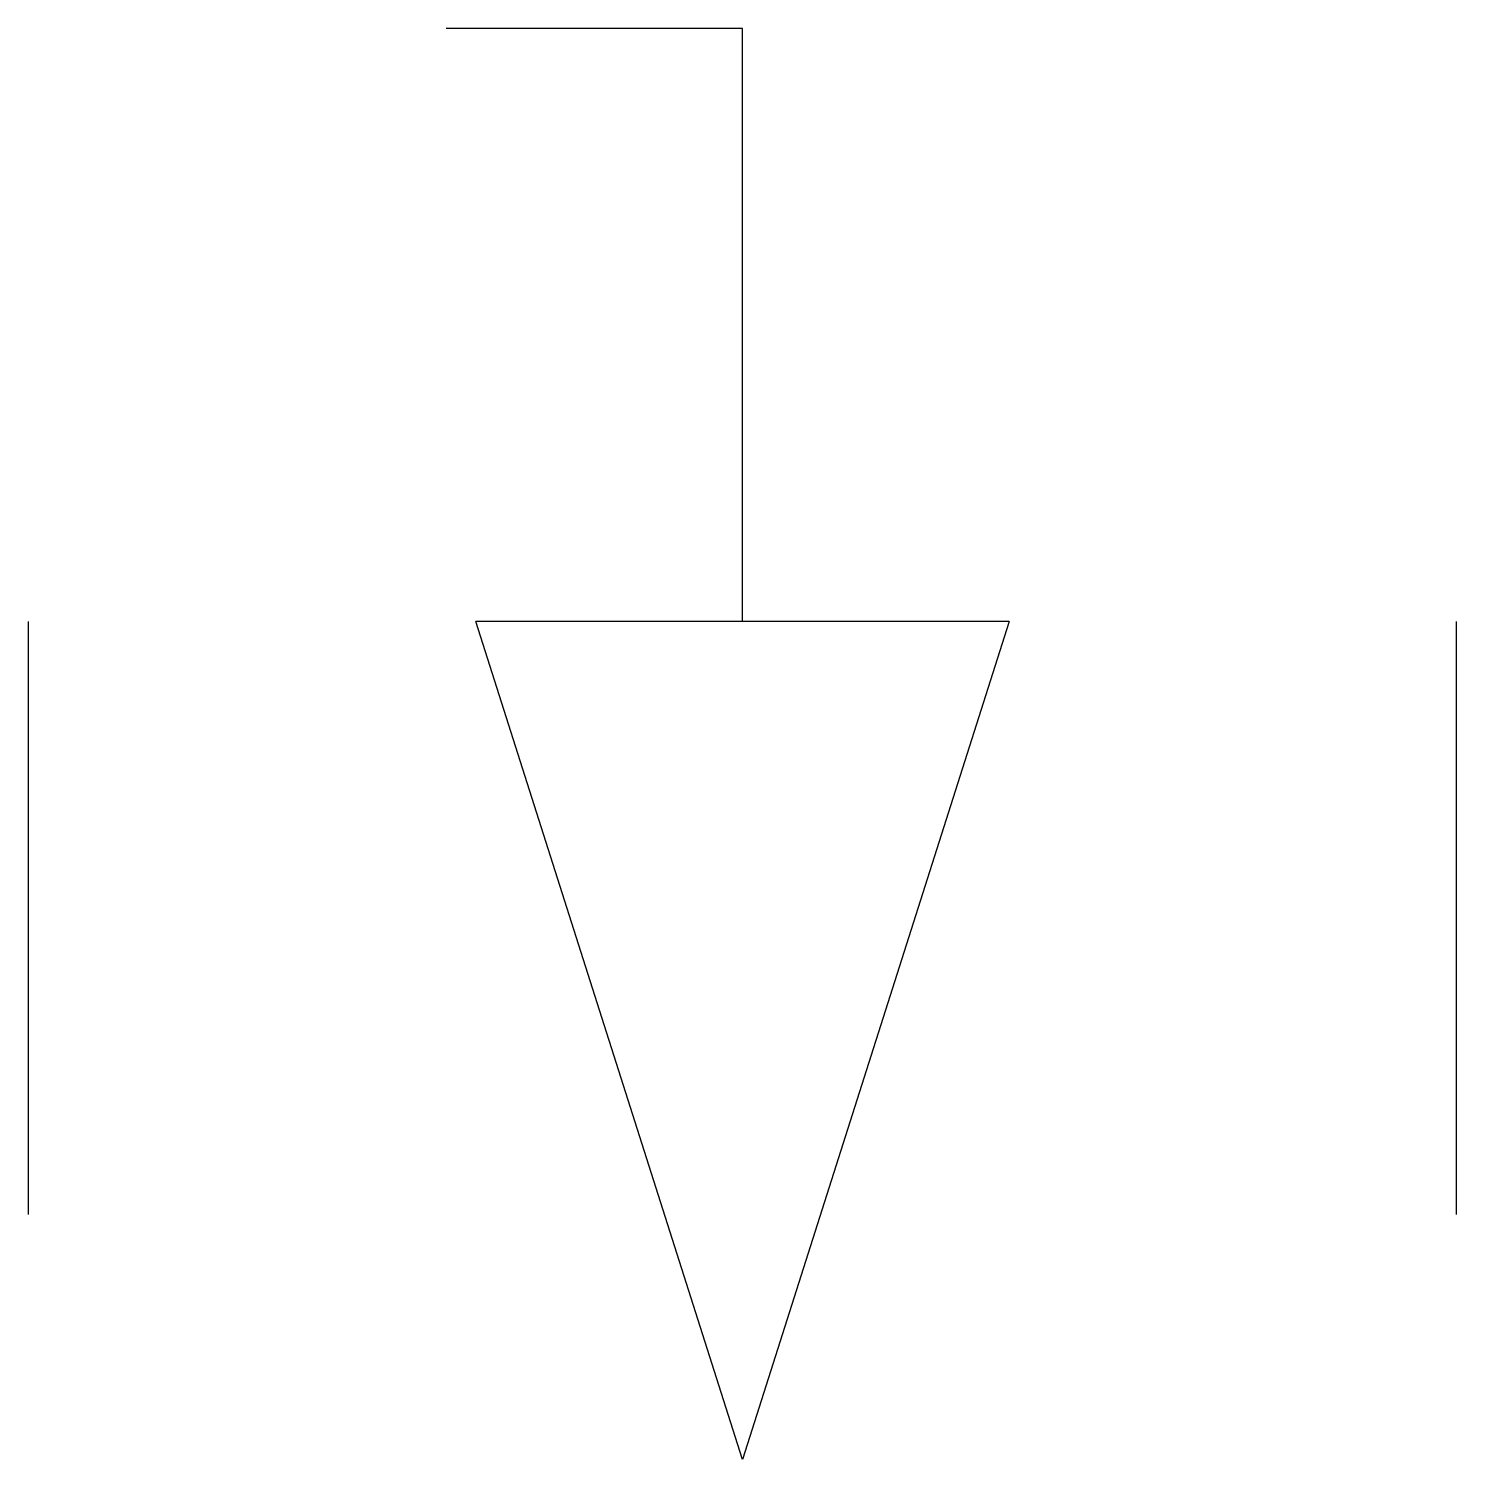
# Model space of a CAD drawing. Header units: millimetres. Extents: x -10152.383 to -10152.022, y 59.772 to 60.134.
import ezdxf

# ---------------------------------------------------------------- set-up
doc = ezdxf.new("R2010")
doc.units = ezdxf.units.MM
doc.header["$LTSCALE"] = 10
doc.layers.add('tub_bloqueios', color=2, linetype='Continuous')

msp = doc.modelspace()

# ---------------------------------------------------------------- linework, layer by layer
at = {"layer": 'tub_bloqueios'}
for p, q in [((-10152.20267, 60.13412), (-10152.27767, 60.13412)), ((-10152.20267, 59.98412), (-10152.20267, 60.13412)), ((-10152.38332, 59.83412), (-10152.38332, 59.98412)), ((-10152.13523, 59.98412), (-10152.27011, 59.98412)), ((-10152.20267, 59.77216), (-10152.27011, 59.98412)), ((-10152.13523, 59.98412), (-10152.20267, 59.77216)), ((-10152.02202, 59.83412), (-10152.02202, 59.98412))]:
    msp.add_line(p, q, dxfattribs=at)

doc.saveas('drawing.dxf')
